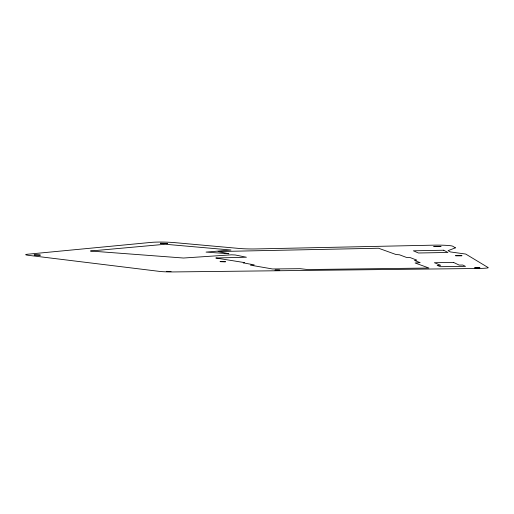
<?xml version="1.0" encoding="UTF-8"?>
<svg xmlns="http://www.w3.org/2000/svg" width="514" height="514" viewBox="0 0 514 514"><rect width="100%" height="100%" fill="white"/><g stroke="black" fill="none" stroke-linecap="round" stroke-linejoin="round"><path stroke-width="0.77" d="M215.957 257.989L246.392 257.225L235.251 254.983L231.576 254.815L183.479 258.028L90.631 251.025M90.625 250.999L165.238 244.253L230.953 250.016L206.075 252.091L228.788 253.749M275.086 270.126L279.777 270.165L275.106 270.152M216.002 258.028L244.375 262.583L243.186 262.84L254.199 264.883L250.472 265.16L272.51 268.97L300.234 268.687L307.52 269.542L428.946 268.038L415.1 262.982L420.176 262.628L414.515 260.463L416.822 260.148L410.256 257.617L406.291 257.366L399.449 254.783L395.966 254.514L378.574 248.236L218.071 251.539L228.788 253.73M433.816 246.418L441.076 246.373L433.867 246.379M40.278 255.098L34.187 254.938L40.278 255.098M160.432 243.276L163.837 243.675L167.596 243.43L160.484 243.238M455.597 255.741L462.009 255.715L455.648 255.715M474.724 267.826L479.999 267.82L474.743 267.82M220.133 261.652L225.556 261.754L220.159 261.639M166.562 271.36L171.04 271.456L166.581 271.353M455.417 247.844L448.054 250.652L450.405 251.937L465.742 254.064L488.249 267.627A12.342 0.739 -0.3 0 1 477.281 268.488L173.97 271.932A10.511 0.578 0.9 0 1 159.938 271.45L28.424 255.323A14.199 0.977 1.6 0 1 27.48 254.244L150.975 242.409A16.679 1.458 1.2 0 1 174.702 242.627L239.53 248.48A15.876 1.349 0.7 0 0 256.023 248.937L433.276 245.165A16.898 1.433 -0.4 0 1 452.763 246.238L455.417 247.844M443.736 250.228L413.372 250.806L418.435 252.997L447.932 252.464L443.736 250.228M453.605 262.442L434.388 262.712L440.716 265.327L437.138 265.372L440.408 266.695L465.504 266.387L462.786 265.044L459.143 265.089L453.605 262.442"/></g></svg>
